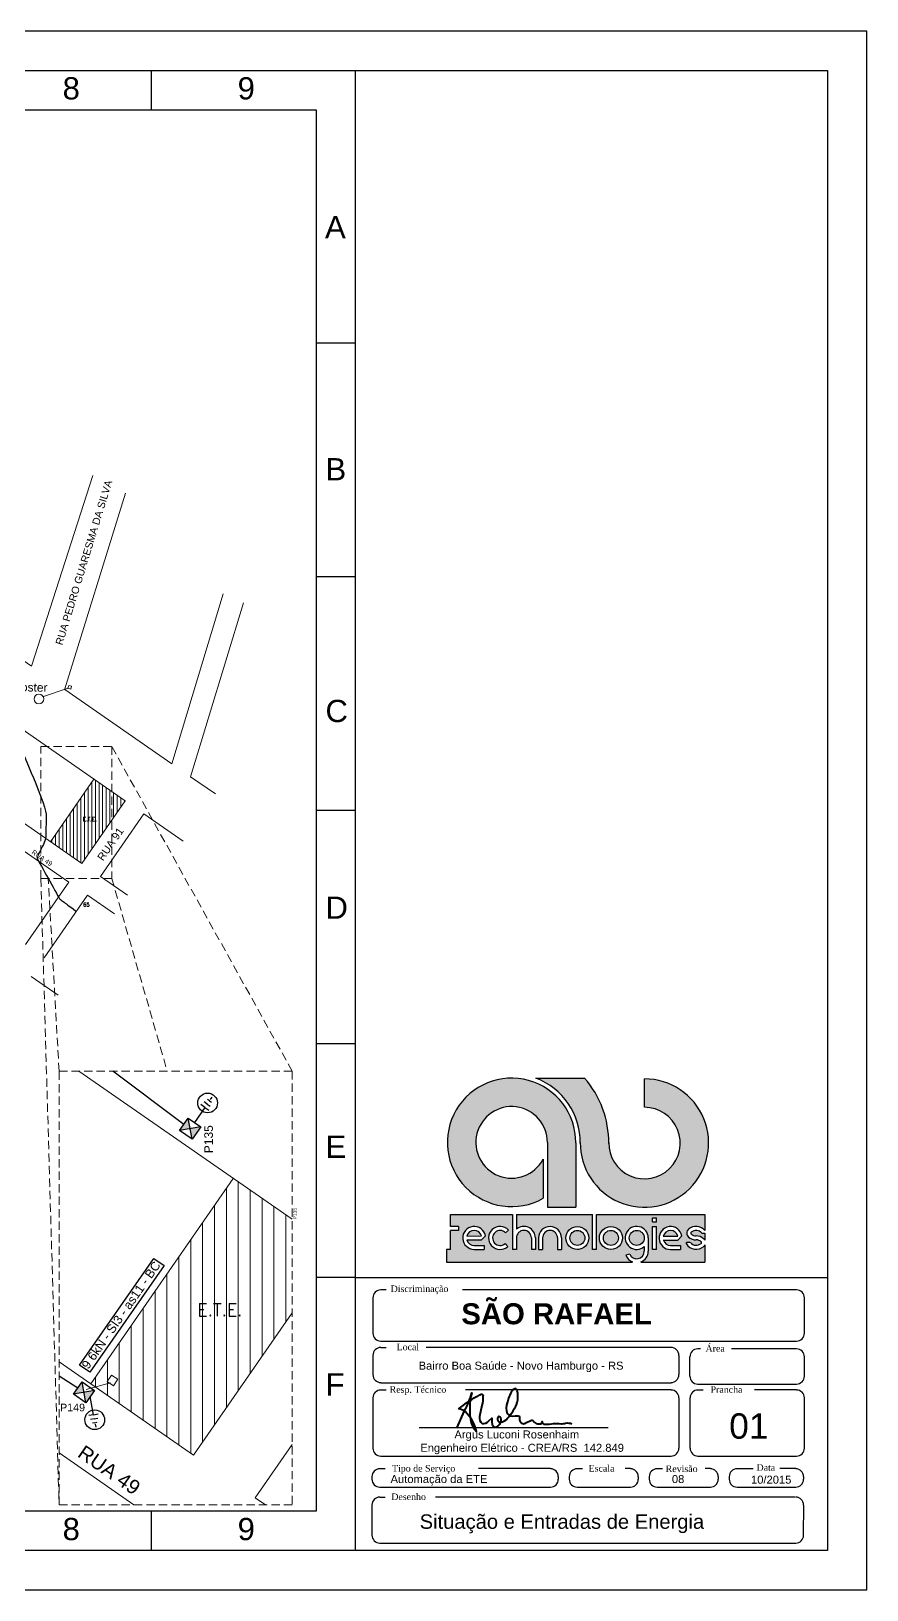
# Model space of a CAD drawing. Header units: millimetres. Extents: x 100 to 940, y 100 to 694.
# Drawn here: x 621 to 940, y 100 to 694 of the extents above; entities that cross this region are included whole.
import ezdxf

# ---------------------------------------------------------------- set-up
doc = ezdxf.new("R2010")
doc.units = ezdxf.units.MM
doc.linetypes.add('HIDDEN2', pattern=[4.7625, 3.175, -1.5875])
for name, color, linetype, lineweight in [('18', 7, 'Continuous', 5), ('Booster', 4, 'Continuous', 9), ('cota_curva', 7, 'Continuous', 9), ('ETE', 5, 'Continuous', 9), ('NOME-RUAS', 7, 'Continuous', 5), ('Poste', 6, 'Continuous', 9), ('QUADRAS', 7, 'Continuous', 5), ('Rede Eletrica', 1, 'Continuous', 9), ('zoom', 4, 'HIDDEN2', 9)]:
    doc.layers.add(name, color=color, linetype=linetype, lineweight=lineweight)
for name, color, linetype in [('Curvas_Mestras', 32, 'Continuous'), ('Eletrico_Postes', 3, 'Continuous'), ('Eletrico_rede_BT', 1, 'Continuous'), ('Eletrico_Texto', 7, 'Continuous'), ('selo', 7, 'Continuous')]:
    doc.layers.add(name, color=color, linetype=linetype)
doc.styles.add('1mm', font='romans.shx', dxfattribs={"height": 1})
doc.styles.add('Annotative', font='Arial.ttf')
doc.styles.add('arial', font='Arial.ttf')
doc.styles.add('Notes', font='Arial.ttf', dxfattribs={"height": 3})
doc.styles.get("Standard").update_dxf_attribs({"font": 'Arial.ttf'})

# ---------------------------------------------------------------- blocks, each defined once
blk = doc.blocks.new('Poste de concreto quadrado')
for p, q in [((127.11, 171.2), (127.11, 174.2)), ((130.11, 171.2), (127.11, 174.2)), ((127.11, 174.2), (130.11, 174.2)), ((127.11, 171.2), (130.11, 174.2)), ((130.11, 174.2), (130.11, 171.2)), ((130.11, 171.2), (127.11, 171.2))]:
    blk.add_line(p, q)
blk = doc.blocks.new('Poste de concreto quadrado novo')
h = blk.add_hatch(color=256)
h.paths.add_polyline_path([(141.11, 171.2), (144.11, 171.2), (142.61, 172.7)])
h.paths.add_polyline_path([(144.11, 174.2), (141.11, 174.2), (142.61, 172.7)])
blk.add_blockref('Poste de concreto quadrado', (14, 0))
blk = doc.blocks.new('terra para poste')
for p, q in [((173.17, 163.44), (173.17, 168.01)), ((173.17, 163.44), (171.97, 163.44)), ((173.17, 163.44), (174.37, 163.44)), ((173.17, 162.44), (172.27, 162.44)), ((173.17, 161.44), (172.57, 161.44)), ((173.17, 162.44), (174.07, 162.44)), ((173.17, 161.44), (173.77, 161.44)), ((173.17, 161.04), (173.17, 160.32))]:
    blk.add_line(p, q)
blk = doc.blocks.new('Terra a instalar')
blk.add_circle((171.76, 156.79), 2.45)
blk.add_blockref('terra para poste', (-1.49, -5.38))

msp = doc.modelspace()

# ---------------------------------------------------------------- hatches: boundary and pattern name
at = {"layer": 'ETE', "ltscale": 0.5}
h = msp.add_hatch(dxfattribs=at)
h.set_pattern_fill('ANSI31', color=256, scale=0.435, angle=45, style=0)
h.set_pattern_definition([(90, (-349822.9204, -4868848.4335), (-1.381125, 2e-16), [])])
h.paths.add_polyline_path([(657.17, 400.65), (645.26, 408.92), (628.73, 385.09), (640.64, 376.83)])
h.paths.add_polyline_path([(640.08, 394.76), (646.05, 394.76), (646.05, 392.58), (640.08, 392.58)], flags=24)
h = msp.add_hatch(dxfattribs=at)
h.set_pattern_fill('ANSI31', color=256, scale=1.428975, angle=45, style=0)
h.set_pattern_definition([(90, (-1150589.538, -15995253.6176), (-4.536995625, 8e-16), [])])
h.paths.add_polyline_path([(681.42, 210.27), (701.04, 210.27), (701.04, 203.13), (681.42, 203.13)], flags=24)
h.paths.add_polyline_path([(720.87, 205.58), (720.87, 241.22), (698.42, 256.79), (644.12, 178.51), (683.26, 151.36)])
at = {"layer": 'selo'}
h = msp.add_hatch(color=0, dxfattribs=at)
h.dxf.hatch_style = 1
h.paths.add_polyline_path([(832.33, 294.98), (813.8, 294.98, -0.314958), (830.72, 270.21, 2.411144), (855.21, 294.7), (855.21, 283.86, -2.45129), (841.58, 270.52, 0.182443)])
h.paths.add_polyline_path([(835.35, 243.04), (806.37, 243.04), (806.37, 237.41, -0.642986), (813.63, 234.09), (813.63, 229.71), (812.12, 229.71), (812.12, 234.09, 1), (806.37, 234.09), (806.37, 229.71), (804.86, 229.71), (804.86, 243.04), (781.24, 243.04), (781.24, 238.48), (784.26, 238.48), (784.26, 236.97), (781.23, 236.97), (781.23, 229.71), (779.69, 229.71), (779.69, 224.92), (850.67, 224.92, -0.214084), (848.15, 227.48), (849.6, 227.91, 0.821242), (855.14, 229.01), (855.14, 230.78, -4.60202), (856.65, 234.09), (856.65, 229.01, -0.309238), (853.85, 224.92), (878.25, 224.92), (878.25, 231.45, -0.100697), (877.78, 230.83, -0.45988), (871.2, 231.81), (871.2, 232.32), (872.69, 232.32, 0.427074), (876.81, 232, 0.410877), (876.82, 232.63, 0.186203), (874.92, 233.36, -0.181325), (872.05, 234.44, -0.458616), (872.04, 237.41, -0.41774), (878.25, 236.93), (878.25, 243.04), (836.89, 243.04), (836.89, 229.71), (835.35, 229.71)])
h.paths.add_polyline_path([(834.02, 234.09, -1), (825.25, 234.09, -1)], flags=16)
h.paths.add_polyline_path([(832.51, 234.09, -1), (826.76, 234.09, -1)], flags=0)
h.paths.add_polyline_path([(846.79, 234.09, -1), (838.03, 234.09, -1)], flags=16)
h.paths.add_polyline_path([(845.28, 234.09, -1), (839.54, 234.09, -1)], flags=0)
h.paths.add_polyline_path([(823.59, 234.09), (823.59, 229.71), (822.08, 229.71), (822.08, 234.09, 1), (816.33, 234.09), (816.33, 229.71), (814.82, 229.71), (814.82, 234.09, -1)], flags=16)
h.paths.add_polyline_path([(858.22, 241.69), (859.76, 241.69), (859.76, 240.17), (858.22, 240.17)], flags=16)
h.paths.add_polyline_path([(858.22, 238.48), (859.76, 238.48), (859.76, 229.67), (858.22, 229.67)], flags=16)
h.paths.add_polyline_path([(869.47, 234.88), (867.94, 233.3), (862.39, 233.3, 0.338023), (865.17, 231.18), (868.91, 231.18), (868.91, 229.67), (865.17, 229.67, -2.123663)], flags=16)
h.paths.add_polyline_path([(862.38, 234.78, -0.767778), (867.94, 234.81)], flags=0)
h.paths.add_polyline_path([(803.38, 237.05), (802.27, 236.02, 2.414214), (802.1, 231.96), (803.12, 230.85, -2.414214)], flags=16)
h.paths.add_polyline_path([(794.59, 234.92), (793.05, 233.34), (787.51, 233.34, 0.338023), (790.28, 231.22), (794.03, 231.22), (794.03, 229.71), (790.28, 229.71, -2.123663)], flags=16)
h.paths.add_polyline_path([(793.05, 234.85), (787.5, 234.82, -0.767778)], flags=0)
h.paths.add_polyline_path([(826.76, 234.09, 1), (832.51, 234.09, 1)], flags=0)
h.paths.add_polyline_path([(845.28, 234.09, 1), (839.54, 234.09, 1)], flags=0)
h.paths.add_polyline_path([(849.39, 234.09, 1), (855.14, 234.09, 1)], flags=17)
h.paths.add_polyline_path([(867.94, 234.81, 0.767778), (862.38, 234.78)], flags=0)
h.paths.add_polyline_path([(874.9, 234.87, -0.181325), (877.77, 233.8, -0.101013), (878.25, 233.18), (878.25, 235.92), (877.13, 235.92, 0.427074), (873.01, 236.24, 0.410877), (873, 235.61, 0.186203)], flags=17)
h.paths.add_polyline_path([(793.05, 234.85, 0.767778), (787.5, 234.82)], flags=0)
h = msp.add_hatch(color=0, dxfattribs=at)
h.dxf.hatch_style = 1
h.paths.add_polyline_path([(816.57, 249.21), (816.57, 264.06, -8.182778), (818.19, 270.43), (818.19, 245.77), (829, 245.77), (829, 270.37, 3.718524)])
h = msp.add_hatch(color=0, dxfattribs=at)
h.dxf.hatch_style = 1
h.paths.add_polyline_path([(787.5, 234.82), (793.05, 234.85, 0.767778)])
h.paths.add_polyline_path([(826.76, 234.09, 1), (832.51, 234.09, 1)])
h.paths.add_polyline_path([(839.54, 234.09, 1), (845.28, 234.09, 1)])
h.paths.add_polyline_path([(862.38, 234.78), (867.94, 234.81, 0.767778)])

# ---------------------------------------------------------------- linework, layer by layer
for p, q in [((667.22, 664), (667.22, 679)), ((745, 115), (745, 679)), ((745, 575), (730, 575)), ((745, 486), (730, 486)), ((745, 397), (730, 397)), ((745, 308), (730, 308)), ((745, 219), (730, 219)), ((667.22, 115), (667.22, 130))]:
    msp.add_line(p, q)
for points in [[(100, 100), (940, 100), (940, 693.94), (100, 693.94)], [(150, 679), (925, 679), (925, 115), (150, 115)], [(165, 664), (730, 664), (730, 130), (165, 130)]]:
    msp.add_lwpolyline(points, close=True)
at = {"layer": 'Booster'}
msp.add_line((626.01, 440.45), (635.45, 443.6), dxfattribs=at)
msp.add_lwpolyline([(635.32, 443.55), (635.66, 444.66), (636.77, 444.32), (636.43, 443.21)], close=True, dxfattribs=at)
msp.add_circle((624.29, 439.49), 1.86, dxfattribs=at)
at = {"layer": 'Curvas_Mestras'}
msp.add_open_spline([(617.43, 454.26), (613.18, 449.95), (610.7, 447.11), (608.57, 443.15), (605.17, 440.53), (606.69, 435.83), (605.96, 431.14), (609.22, 429.12), (612.49, 427.09), (615.75, 425.07), (619.52, 415.91), (623.28, 406.76), (627.05, 397.61), (627.02, 393.65), (626.99, 389.69), (626.96, 385.73), (625.78, 383.49), (624.61, 381.26), (623.44, 379.02), (623.88, 378.23), (626.36, 373.76), (629.28, 368.5), (631.76, 364.03), (632.2, 363.24), (632.36, 363.12), (633.28, 362.47), (634.35, 361.69), (635.27, 361.03), (638.43, 358.66)], degree=3, knots=[0, 0, 0, 0, 1, 1, 2, 2, 3, 3, 4, 4, 5, 5, 6, 6, 7, 7, 8, 8, 9, 9, 10, 10, 11, 11, 12, 12, 13, 14, 14, 14, 14], dxfattribs=at)
at = {"layer": 'Eletrico_rede_BT'}
for p, q in [((679.61, 277.34), (652.47, 297.68)), ((639.12, 176.9), (632, 181.4))]:
    msp.add_line(p, q, dxfattribs=at)
at = {"layer": 'Eletrico_Texto'}
msp.add_lwpolyline([(639.79, 185.67), (668.08, 226.26), (672, 223.53), (643.72, 182.93)], close=True, dxfattribs=at)
at = {"layer": 'Poste'}
msp.add_line((651.61, 178.92), (642.32, 176.37), dxfattribs=at)
msp.add_lwpolyline([(654.39, 180.23), (652.75, 177.74), (650.3, 179.36), (651.94, 181.85)], close=True, dxfattribs=at)
at = {"layer": 'QUADRAS'}
for p, q in [((644.89, 524.67), (621.43, 451.92)), ((634.11, 442.98), (657.36, 517.83)), ((532.88, 513.35), (621.43, 451.92)), ((694.61, 479.55), (674.95, 414.79)), ((682.08, 409.84), (702.37, 476.12)), ((570.08, 461.07), (657.17, 400.65)), ((634.15, 443.09), (674.95, 414.79)), ((560.84, 432.19), (640.64, 376.83)), ((558.06, 423.52), (635.68, 369.68)), ((682.08, 409.84), (691.58, 403.26)), ((645.26, 408.92), (628.73, 385.09)), ((657.17, 400.65), (640.64, 376.83)), ((657.17, 400.65), (640.64, 376.83)), ((664.32, 395.7), (647.79, 371.87)), ((664.32, 395.7), (679.36, 385.26)), ((635.68, 369.68), (619.15, 345.85)), ((635.68, 369.68), (619.15, 345.85)), ((647.79, 371.87), (658.06, 364.74)), ((642.83, 364.72), (626.3, 340.89)), ((642.83, 364.72), (653.1, 357.59)), ((621.34, 333.74), (631.62, 326.61)), ((639.47, 297.68), (720.87, 241.22)), ((698.42, 256.79), (644.12, 178.51)), ((720.87, 205.58), (683.26, 151.36)), ((720.87, 205.58), (683.26, 151.36)), ((632, 186.92), (683.26, 151.36)), ((720.87, 155.44), (706.74, 135.07)), ((632, 152.14), (660.51, 132.36)), ((706.74, 135.07), (710.65, 132.36))]:
    msp.add_line(p, q, dxfattribs=at)
at = {"layer": 'Rede Eletrica', "color": 2}
msp.add_point((657.17, 400.65), dxfattribs=at)
msp.add_point((657.17, 400.65), dxfattribs=at)
msp.add_point((657.17, 400.65), dxfattribs=at)
msp.add_point((657.17, 400.65), dxfattribs=at)
at = {"layer": 'selo', "color": 0}
for p, q in [((813.8, 294.98), (832.33, 294.98)), ((855.21, 283.86), (855.21, 294.7)), ((818.19, 270.43), (818.19, 245.77)), ((829, 270.37), (829, 245.77)), ((816.57, 264.06), (816.57, 249.21)), ((818.19, 245.77), (829, 245.77)), ((781.24, 238.48), (781.24, 243.04)), ((781.24, 243.04), (804.86, 243.04)), ((784.26, 238.48), (781.24, 238.48)), ((784.26, 238.48), (784.26, 236.97)), ((804.86, 243.04), (804.86, 229.71)), ((806.37, 243.04), (806.37, 237.41)), ((806.37, 243.04), (835.35, 243.04)), ((835.35, 229.71), (835.35, 243.04)), ((836.89, 243.04), (878.25, 243.04)), ((836.89, 229.71), (836.89, 243.01)), ((858.22, 240.17), (858.22, 241.69)), ((858.22, 241.69), (859.76, 241.69)), ((858.22, 240.17), (859.76, 240.17)), ((858.22, 229.67), (858.22, 238.48)), ((858.22, 238.48), (859.76, 238.48)), ((859.76, 240.17), (859.76, 241.69)), ((859.76, 229.67), (859.76, 238.48)), ((878.25, 243.04), (878.25, 236.93)), ((781.23, 229.71), (781.23, 236.97)), ((784.26, 236.97), (781.23, 236.97)), ((787.5, 234.82), (793.05, 234.85)), ((787.51, 233.34), (793.05, 233.34)), ((793.05, 233.34), (794.59, 234.92)), ((802.1, 231.96), (803.12, 230.85)), ((802.27, 236.02), (803.38, 237.05)), ((806.37, 234.09), (806.37, 229.71)), ((812.12, 234.09), (812.12, 229.71)), ((813.63, 234.09), (813.63, 229.71)), ((814.82, 234.09), (814.82, 229.71)), ((816.33, 234.09), (816.33, 229.71)), ((822.08, 234.09), (822.08, 229.71)), ((823.59, 234.09), (823.59, 229.71)), ((856.65, 234.09), (856.65, 229.01)), ((862.38, 234.78), (867.94, 234.81)), ((862.39, 233.3), (867.94, 233.3)), ((867.94, 233.3), (869.47, 234.88)), ((872.69, 232.32), (871.2, 232.32)), ((871.2, 231.81), (871.2, 232.32)), ((877.13, 235.92), (878.25, 235.92)), ((878.25, 235.92), (878.25, 233.18)), ((781.23, 229.71), (779.69, 229.71)), ((779.69, 229.71), (779.69, 224.92)), ((790.28, 231.22), (794.03, 231.22)), ((790.28, 229.71), (794.03, 229.71)), ((794.03, 231.22), (794.03, 229.71)), ((806.37, 229.71), (804.86, 229.71)), ((813.63, 229.71), (812.12, 229.71)), ((814.82, 229.71), (816.33, 229.71)), ((822.08, 229.71), (823.59, 229.71)), ((830.17, 229.74), (829.63, 229.71)), ((836.89, 229.71), (835.35, 229.71)), ((849.6, 227.91), (848.15, 227.48)), ((855.14, 230.78), (855.14, 229.01)), ((859.76, 229.67), (858.22, 229.67)), ((865.17, 231.18), (868.91, 231.18)), ((865.17, 229.67), (868.91, 229.67)), ((868.91, 231.18), (868.91, 229.67)), ((878.25, 231.45), (878.25, 224.92)), ((779.69, 224.92), (850.67, 224.92)), ((853.85, 224.92), (878.25, 224.92)), ((745, 219), (925, 219)), ((756.69, 214.33), (754.66, 214.33)), ((913.21, 214.33), (785.84, 214.33)), ((751.61, 211.28), (751.61, 197.78)), ((916.26, 197.78), (916.26, 211.28)), ((754.66, 194.73), (913.21, 194.73)), ((754.66, 192.4), (756.69, 192.4)), ((865.35, 192.4), (771.93, 192.4)), ((876.56, 191.84), (875.51, 191.84)), ((913.21, 191.84), (888.36, 191.84)), ((751.61, 189.35), (751.61, 181.99)), ((868.39, 181.99), (868.39, 189.35)), ((872.46, 181.43), (872.46, 188.79)), ((916.26, 181.43), (916.26, 188.79)), ((754.66, 178.94), (865.35, 178.94)), ((875.51, 178.39), (913.21, 178.39)), ((751.61, 173.14), (751.61, 153.98)), ((754.66, 176.19), (756.69, 176.19)), ((865.35, 176.19), (787, 176.19)), ((868.39, 153.98), (868.39, 173.14)), ((872.55, 173.14), (872.55, 153.98)), ((875.6, 176.19), (877.63, 176.19)), ((913.21, 176.19), (897.13, 176.19)), ((916.26, 153.98), (916.26, 173.14)), ((769.31, 161.86), (841.3, 161.86)), ((754.66, 150.93), (865.35, 150.93)), ((875.6, 150.93), (913.21, 150.93)), ((751.26, 143.15), (751.26, 142.13)), ((754.31, 146.2), (756.34, 146.2)), ((819.36, 146.2), (791.92, 146.2)), ((822.41, 142.13), (822.41, 143.15)), ((826.47, 143.15), (826.47, 142.13)), ((829.52, 146.2), (831.56, 146.2)), ((849.85, 146.2), (847.82, 146.2)), ((852.9, 142.13), (852.9, 143.15)), ((856.97, 143.15), (856.97, 142.13)), ((860.01, 146.2), (862.05, 146.2)), ((880.34, 146.2), (878.31, 146.2)), ((883.39, 142.13), (883.39, 143.15)), ((887.46, 143.15), (887.46, 142.13)), ((890.51, 146.2), (896.7, 146.2)), ((912.87, 146.2), (906.79, 146.2)), ((915.92, 142.13), (915.92, 143.15)), ((754.31, 139.08), (819.36, 139.08)), ((829.52, 139.08), (849.85, 139.08)), ((860.01, 139.08), (880.34, 139.08)), ((890.51, 139.08), (912.87, 139.08)), ((751.26, 132.31), (751.26, 120.82)), ((754.31, 135.36), (756.34, 135.36)), ((912.72, 135.31), (775.47, 135.36)), ((915.89, 120.81), (915.94, 132.31)), ((754.31, 117.82), (912.89, 117.82))]:
    msp.add_line(p, q, dxfattribs=at)
msp.add_lwpolyline([(745, 115), (745, 219), (925, 219), (925, 115)], close=True, dxfattribs=at)
at = {"layer": 'selo', "color": 0, "linetype": 'Continuous', "lineweight": 40, "transparency": 33554687}
msp.add_lwpolyline([(783.71, 161.57), (786.63, 168.22, 0.05993), (789.33, 175.04, 0.114734), (789.08, 163.67, 0.105575), (791.11, 160.29, 0.152792), (787.63, 167.08, 0.174248), (784.39, 169.03, -0.042414), (791.18, 173.62, 0.031525), (792.89, 174.61, -0.590951), (793.63, 173.83, -0.072), (793.17, 170.24), (792.28, 166.01, 0.292783), (793.28, 163.42, 0.292783), (795.87, 164.34), (797.01, 165.37, 0.084237), (797.12, 163.21, 0.426622), (798.79, 162.03, 0.240648), (800.53, 164.41, 0.382176), (799.64, 166.16, 0.493606), (799.64, 163.99, 0.220907), (802.42, 164.77, 0.080728), (806.4, 170.45, 0.11357), (806.91, 174.35, 0.101958), (806.48, 176.38, 0.356196), (805.74, 176.66, 0.192525), (804.76, 175.82, 0.098877), (802.91, 171.31, 0.195151), (802.81, 167.22, 0.246302), (805.86, 166.26, -0.124424), (807.06, 166.31, -0.323775), (807.56, 165.76, 0.115641), (807.71, 164.34, 0.432756), (809.7, 163.42, -0.031443), (811.86, 164.54, -0.343208), (812.82, 164.33, 0.248336), (814.47, 163.28), (815.44, 163.24, 0.553873), (816.15, 164.19, 0.474188), (817.24, 163.13, 0.048993), (820.55, 163.35, -0.070964), (823.46, 163.31, 0.086771), (825.09, 163.52, -0.151332), (827.53, 163.24)], format="xyb", dxfattribs=at)
at = {"layer": 'selo', "color": 0}
for centre, radius in [((829.63, 234.09), 4.38), ((842.41, 234.09), 4.38), ((829.63, 234.09), 2.87), ((842.41, 234.09), 2.87), ((852.26, 234.09), 2.87)]:
    msp.add_circle(centre, radius, dxfattribs=at)
for centre, radius, start, end in [((804.54, 270.51), 24.47, 359.67995, 299.47158), ((804.56, 270.5), 26.17, 359.37989, 69.30885), ((855.19, 270.24), 24.47, 179.36588, 89.95278), ((804.56, 270.5), 37.02, 359.35419, 41.3911), ((804.55, 270.5), 13.64, 359.69791, 331.82812), ((855.21, 270.23), 13.63, 178.81377, 90), ((790.28, 234.09), 4.38, 10.86006, 270), ((800.16, 234.08), 4.38, 42.62208, 312.62208), ((809.24, 234.09), 4.38, 0, 130.96179), ((819.2, 234.09), 4.38, 0, 180), ((852.26, 234.09), 4.38, 0, 310.96179), ((865.17, 234.05), 4.38, 10.86006, 270), ((874.91, 234.1), 4.38, 40.22623, 130.91522), ((790.28, 234.09), 2.87, 15.26166, 165.32676), ((790.28, 234.09), 2.87, 195.29423, 270), ((800.16, 234.08), 2.87, 42.62208, 312.62208), ((809.24, 234.09), 2.87, 0, 180), ((819.2, 234.09), 2.87, 0, 180), ((865.17, 234.05), 2.87, 15.26166, 165.32676), ((865.17, 234.05), 2.87, 195.29423, 270), ((874.91, 234.14), 4.38, 212.12828, 310.91522), ((873.33, 235.92), 1.96, 130.76197, 229.30976), ((874.91, 237.73), 4.37, 229.01082, 270.04177), ((874.91, 234.13), 2.86, 219.28503, 311.78937), ((873.33, 235.92), 0.45, 127.13552, 232.25915), ((874.9, 237.7), 2.82, 227.77573, 270.15365), ((874.91, 234.11), 2.86, 39.28503, 131.78937), ((874.91, 230.51), 4.37, 49.01082, 90.04177), ((874.92, 230.54), 2.82, 47.77573, 90.15365), ((876.49, 232.32), 0.45, 307.13552, 52.25915), ((876.49, 232.32), 1.96, 26.23751, 49.30976), ((852.26, 229.01), 4.38, 200.39961, 248.7344), ((852.26, 229.01), 2.87, 202.42288, 0), ((852.26, 229.01), 4.38, 291.2656, 0), ((876.49, 232.32), 1.96, 310.76197, 333.76249), ((754.66, 211.28), 3, 90, 180), ((913.21, 211.28), 3, 0, 90), ((754.66, 197.78), 3, 180, 270), ((913.21, 197.78), 3, 270, 0), ((754.66, 189.35), 3, 90, 180), ((865.35, 189.35), 3, 0, 90), ((875.51, 188.79), 3, 90, 180), ((913.21, 188.79), 3, 0, 90), ((754.66, 181.99), 3, 180, 270), ((865.35, 181.99), 3, 270, 0), ((875.51, 181.43), 3, 180, 270), ((913.21, 181.43), 3, 270, 0), ((754.66, 173.14), 3, 90, 180), ((865.35, 173.14), 3, 0, 90), ((875.6, 173.14), 3, 90, 180), ((913.21, 173.14), 3, 0, 90), ((754.66, 153.98), 3, 180, 270), ((865.35, 153.98), 3, 270, 0), ((875.6, 153.98), 3, 180, 270), ((913.21, 153.98), 3, 270, 0), ((754.31, 143.15), 3, 90, 180), ((819.36, 143.15), 3, 0, 90), ((829.52, 143.15), 3, 90, 180), ((849.85, 143.15), 3, 0, 90), ((860.01, 143.15), 3, 90, 180), ((880.34, 143.15), 3, 0, 90), ((890.51, 143.15), 3, 90, 180), ((912.87, 143.15), 3, 0, 90), ((754.31, 142.13), 3, 180, 270), ((819.36, 142.13), 3, 270, 0), ((829.52, 142.13), 3, 180, 270), ((849.85, 142.13), 3, 270, 0), ((860.01, 142.13), 3, 180, 270), ((880.34, 142.13), 3, 270, 0), ((890.51, 142.13), 3, 180, 270), ((912.87, 142.13), 3, 270, 0), ((754.31, 132.31), 3, 90, 180), ((912.89, 132.31), 3, 0, 90), ((754.31, 120.82), 3, 180, 270), ((912.89, 120.82), 3, 270, 0)]:
    msp.add_arc(centre, radius, start, end, dxfattribs=at)
at = {"layer": 'zoom'}
for p, q in [((720.87, 297.68), (652.09, 421.37)), ((625.04, 371.04), (632, 132.36)), ((632, 297.68), (627.85, 371.04)), ((652.09, 371.04), (673.23, 297.68))]:
    msp.add_line(p, q, dxfattribs=at)
for points in [[(625.04, 421.37), (652.09, 421.37), (652.09, 371.04), (625.04, 371.04)], [(632, 297.68), (720.87, 297.68), (720.87, 132.36), (632, 132.36)]]:
    msp.add_lwpolyline(points, close=True, dxfattribs=at)

# ---------------------------------------------------------------- block references
at = {"layer": 'Eletrico_Postes'}
for name, p, xscale, yscale, zscale, rotation in [('Terra a instalar', (1042.38, 332.98), 1.534751999707643, 1.534751999707643, 1.534752, 145.2508954676732), ('Poste de concreto quadrado novo', (798.26, -137.94), 1.918440001825057, 1.918439999553328, 1.91844, 55.25089543187715), ('Poste de concreto quadrado novo', (757.77, -238.38), 1.918440001825057, 1.918439999553328, 1.91844, 55.25089543187715), ('Terra a instalar', (429, -118.89), 1.534751999822891, 1.534752001429349, 1.534752, 10.25089547001805)]:
    msp.add_blockref(name, p, dxfattribs=dict(at, xscale=xscale, yscale=yscale, zscale=zscale, rotation=rotation))

# ---------------------------------------------------------------- texts
at = {"style": 'Notes'}
for s, p in [('8', (633.34, 667.93)), ('9', (700.07, 667.93)), ('A', (733.39, 615.03)), ('B', (733.57, 522.79)), ('C', (733.57, 430.66)), ('D', (733.57, 355.71)), ('E', (733.57, 264.61)), ('F', (733.57, 174.01)), ('8', (633.34, 118.93)), ('9', (700.07, 118.93))]:
    msp.add_text(s, height=8.48, dxfattribs=at).set_placement(p)
at = {"layer": '18'}
msp.add_text('RUA PEDRO GUARESMA DA SILVA', height=2.8, rotation=73, dxfattribs=at).set_placement((633.2, 459.77))
at = {"layer": 'Booster', "style": 'Annotative'}
msp.add_text('Booster', height=3.27, rotation=358.95892, dxfattribs=at).set_placement((611.81, 442.47))
at = {"layer": 'cota_curva', "style": '1mm'}
msp.add_text('65', height=1.45, dxfattribs=at).set_placement((641.16, 360.38))
at = {"layer": 'Eletrico_Texto', "style": 'arial'}
for s, height, rotation, p in [('P135', 3.275, 90, (690.63, 266.37)), ('P135', 1.3, 90, (722.56, 241.24)), ('9 6kN - SI3 - as11 - BC', 3.3655, 55.13296, (643.11, 183.8))]:
    msp.add_text(s, height=height, rotation=rotation, dxfattribs=at).set_placement(p)
msp.add_text('P149', height=2.917, dxfattribs=at).set_placement((632.37, 168.02))
at = {"layer": 'ETE', "ltscale": 0.5, "attachment_point": 1, "style": '1mm'}
for insert, char_height, width in [((641.1, 394.4), 1.45, 8.9015), ((684.77, 209.08), 4.763, 29.2414)]:
    msp.add_mtext('E.T.E.', dxfattribs=dict(at, insert=insert, char_height=char_height, width=width))
at = {"layer": 'NOME-RUAS', "attachment_point": 5}
for s, insert, char_height, rotation in [('RUA 91', (651.59, 384.18), 2.9, 55.2509), ('RUA 49', (625.51, 378.89), 1.812, 325.2509), ('RUA 49', (651.09, 145.64), 5.437, 325.2509)]:
    msp.add_mtext(s, dxfattribs=dict(at, insert=insert, char_height=char_height, rotation=rotation))
at = {"layer": 'selo', "color": 0, "attachment_point": 1}
for s, insert, char_height, width in [('\\FTIMES.TTF;Discriminação', (758.42, 215.97), 2.5, 101.64), ('\\FTIMES.TTF;Local', (760.69, 193.8), 2.5, 81.312), ('\\FTIMES.TTF;Área', (878.5, 193.24), 2.5, 81.312), ('\\FTIMES.TTF;Resp. Técnico', (758.04, 177.58), 2.5, 101.64), ('\\FTIMES.TTF;Prancha', (880.4, 177.58), 2.5, 101.64), ('01', (887.5, 167.25), 9.667, 225.5527), ('Automação da ETE', (758.38, 143.74), 3.0492, 71.148), ('\\FTIMES.TTF;Tipo de Serviço', (758.94, 147.56), 2.5, 101.64), ('\\FTIMES.TTF;Escala', (833.89, 147.56), 2.5, 40.656), ('{\\Ftimes.ttf|c0;Revisão}', (863.3, 147.37), 2.5, 101.64), ('08', (865.66, 143.74), 3.049, 71.148), ('10/2015', (895.83, 143.51), 3.049, 71.148), ('\\FTIMES.TTF;Data', (897.92, 147.87), 2.5, 40.656), ('{\\Ftimes.ttf|c0;Desenho}', (758.66, 136.72), 2.5, 101.64), ('Situação e Entradas de Energia', (769.48, 128.75), 5.5, 331.5847)]:
    msp.add_mtext(s, dxfattribs=dict(at, insert=insert, char_height=char_height, width=width))
for s, insert, char_height in [('{\\fArial|b1|i0|c0|p34;SÃO RAFAEL}', (785.37, 209.19), 8), ('Bairro Boa Saúde - Novo Hamburgo - RS', (769.1, 186.95), 3.0492), ('           Argus Luconi Rosenhaim\\PEngenheiro Elétrico - CREA/RS  142.849', (769.72, 160.73), 3.0492)]:
    msp.add_mtext(s, dxfattribs=dict(at, insert=insert, char_height=char_height))

doc.saveas('drawing.dxf')
